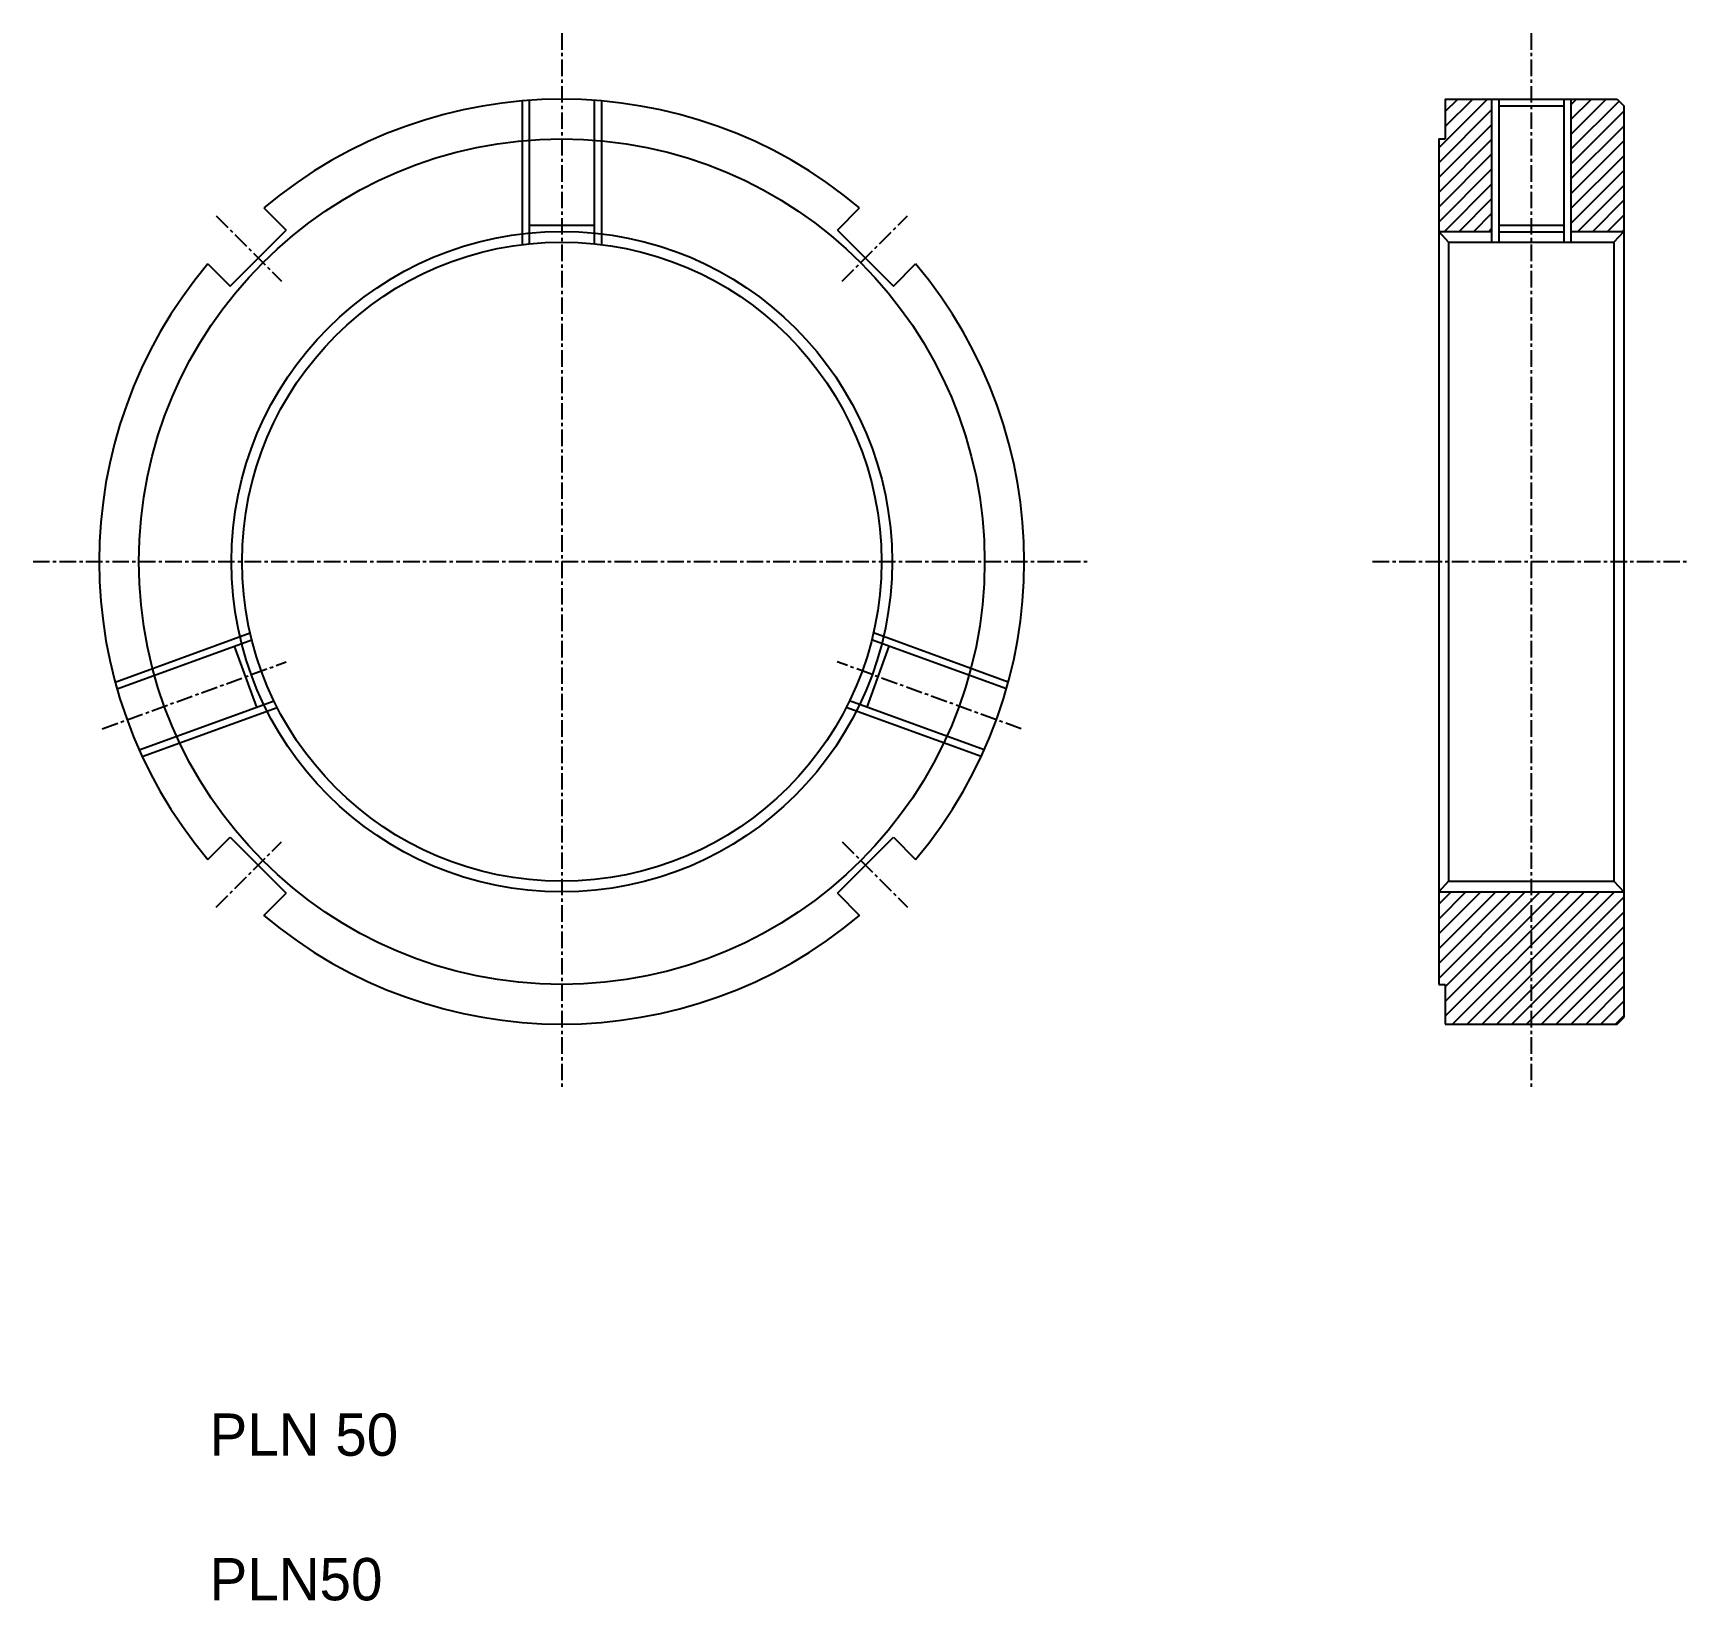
# Model space of a CAD drawing. Extents: x 103 to 228, y 59 to 178.
import ezdxf

# ---------------------------------------------------------------- set-up
doc = ezdxf.new("R2010")
doc.units = 0
doc.linetypes.add('CENTER', pattern=[2, 1.25, -0.25, 0.25, -0.25])
doc.linetypes.add('DASHED', pattern=[19.05, 12.7, -6.35])
doc.layers.get('0').update_dxf_attribs({"linetype": 'CONTINUOUS'})
doc.layers.add('CENTER', color=1, linetype='CENTER')

msp = doc.modelspace()

# ---------------------------------------------------------------- linework, layer by layer
at = {"color": 3}
for p, q in [((209.25, 169.35), (212.94, 173.03)), ((209.75, 172.09), (210.7, 173.03)), ((209.75, 170.97), (211.82, 173.03)), ((213.25, 173.03), (213.25, 162.22)), ((219.25, 173.03), (219.25, 162.22)), ((219.25, 170.37), (221.92, 173.03)), ((219.25, 172.61), (219.68, 173.03)), ((219.25, 171.49), (220.8, 173.03)), ((209.25, 168.22), (213.25, 172.22)), ((219.25, 169.24), (222.9, 172.89)), ((219.25, 168.12), (223.25, 172.12)), ((209.25, 167.1), (213.25, 171.1)), ((219.25, 167), (223.25, 171)), ((209.25, 165.98), (213.25, 169.98)), ((219.25, 165.88), (223.25, 169.88)), ((209.25, 164.86), (213.25, 168.86)), ((219.25, 164.75), (223.25, 168.75)), ((209.25, 163.73), (213.25, 167.73)), ((219.25, 163.63), (223.25, 167.63)), ((209.68, 163.03), (213.25, 166.61)), ((210.8, 163.03), (213.25, 165.49)), ((219.78, 163.03), (223.25, 166.51)), ((211.92, 163.03), (213.25, 164.37)), ((220.9, 163.03), (223.25, 165.39)), ((222.02, 163.03), (223.25, 164.26)), ((209.25, 163.03), (213.25, 163.03)), ((213.04, 163.03), (213.25, 163.24)), ((219.25, 163.03), (223.25, 163.03)), ((223.15, 163.03), (223.25, 163.14)), ((210, 162.22), (210, 113.84)), ((222.5, 162.22), (222.5, 113.84)), ((209.25, 106.49), (215.8, 113.03)), ((209.25, 113.03), (223.25, 113.03)), ((209.25, 110.98), (211.31, 113.03)), ((209.25, 109.85), (212.43, 113.03)), ((209.25, 108.73), (213.56, 113.03)), ((209.25, 107.61), (214.68, 113.03)), ((209.25, 112.1), (210.19, 113.03)), ((209.75, 105.86), (216.92, 113.03)), ((209.75, 104.74), (218.05, 113.03)), ((209.75, 103.62), (219.17, 113.03)), ((210.29, 103.03), (220.29, 113.03)), ((211.41, 103.03), (221.41, 113.03)), ((212.54, 103.03), (222.54, 113.03)), ((213.66, 103.03), (223.25, 112.63)), ((214.78, 103.03), (223.25, 111.5)), ((215.9, 103.03), (223.25, 110.38)), ((217.03, 103.03), (223.25, 109.26)), ((218.15, 103.03), (223.25, 108.14)), ((219.27, 103.03), (223.25, 107.01)), ((220.4, 103.03), (223.25, 105.89)), ((221.52, 103.03), (223.25, 104.77)), ((222.64, 103.03), (223.25, 103.65))]:
    msp.add_line(p, q, dxfattribs=at)
for p, q in [((209.75, 173.03), (222.75, 173.03)), ((209.75, 173.03), (209.75, 170.03)), ((213.8, 173.03), (213.8, 162.22)), ((218.71, 173.03), (218.71, 162.22)), ((222.75, 173.03), (223.25, 172.53)), ((213.8, 172.53), (218.71, 172.53)), ((223.25, 172.53), (223.25, 103.53)), ((209.25, 170.03), (209.25, 106.03)), ((209.25, 170.03), (209.75, 170.03)), ((120.35, 164.81), (122.03, 163.13)), ((163.75, 163.13), (165.43, 164.81)), ((117.79, 158.89), (122.03, 163.13)), ((163.75, 163.13), (167.99, 158.89)), ((209.25, 163.03), (210, 162.22)), ((213.8, 163.49), (218.71, 163.49)), ((213.8, 162.99), (218.71, 162.99)), ((223.25, 163.03), (222.5, 162.22)), ((210, 162.22), (222.5, 162.22)), ((116.11, 160.57), (117.79, 158.89)), ((167.99, 158.89), (169.67, 160.57)), ((209.25, 160.76), (209.25, 160.76)), ((209.25, 138.03), (209.25, 138.03)), ((116.11, 115.5), (117.79, 117.17)), ((117.79, 117.17), (122.03, 112.93)), ((163.75, 112.93), (167.99, 117.17)), ((167.99, 117.17), (169.67, 115.5)), ((120.35, 111.25), (122.03, 112.93)), ((163.75, 112.93), (165.43, 111.25)), ((210, 113.84), (209.25, 113.03)), ((210, 113.84), (222.5, 113.84)), ((222.5, 113.84), (223.25, 113.03)), ((209.25, 106.03), (209.75, 106.03)), ((209.75, 106.03), (209.75, 103.03)), ((209.75, 103.03), (222.75, 103.03)), ((222.75, 103.03), (223.25, 103.53))]:
    msp.add_line(p, q)
at = {"color": 3, "linetype": 'DASHED'}
for p, q in [((139.89, 172.9), (139.89, 162.03)), ((140.43, 172.95), (140.43, 162.1)), ((145.35, 172.95), (145.35, 162.1)), ((145.89, 172.9), (145.89, 162.03)), ((140.43, 163.49), (145.35, 163.49)), ((109.1, 128.92), (119.31, 132.64)), ((109.24, 128.4), (119.44, 132.11)), ((119.81, 127.01), (118.13, 131.64)), ((167.65, 131.64), (165.97, 127.01)), ((176.54, 128.4), (166.34, 132.11)), ((176.68, 128.92), (166.47, 132.64)), ((110.92, 123.78), (121.12, 127.49)), ((111.15, 123.29), (121.36, 127)), ((174.63, 123.29), (164.42, 127)), ((174.86, 123.78), (164.66, 127.49))]:
    msp.add_line(p, q, dxfattribs=at)
for radius in [32, 24.19]:
    msp.add_circle((142.89, 138.03), radius)
at = {"color": 3}
msp.add_circle((142.89, 138.03), 25, dxfattribs=at)
for start, end in [(49.9171, 130.0829), (139.9171, 220.0829), (319.9171, 40.0829), (229.9171, 310.0829)]:
    msp.add_arc((142.89, 138.03), 35, start, end)
at = {"layer": 'CENTER', "color": 1, "linetype": 'CENTER'}
for p, q in [((142.89, 178.03), (142.89, 98.03)), ((216.25, 178.03), (216.25, 98.03)), ((116.73, 164.2), (121.68, 159.25)), ((164.1, 159.25), (169.05, 164.2)), ((102.89, 138.03), (182.89, 138.03)), ((204.25, 138.03), (228.25, 138.03)), ((108.12, 125.38), (122.04, 130.44)), ((177.66, 125.38), (163.74, 130.44)), ((116.73, 111.87), (121.68, 116.82)), ((164.1, 116.82), (169.05, 111.87))]:
    msp.add_line(p, q, dxfattribs=at)

# ---------------------------------------------------------------- texts
for s, p in [('PLN 50', (116.24, 70.36)), ('PLN50', (116.24, 59.42))]:
    msp.add_text(s, height=3.2).set_placement(p)

doc.saveas('drawing.dxf')
